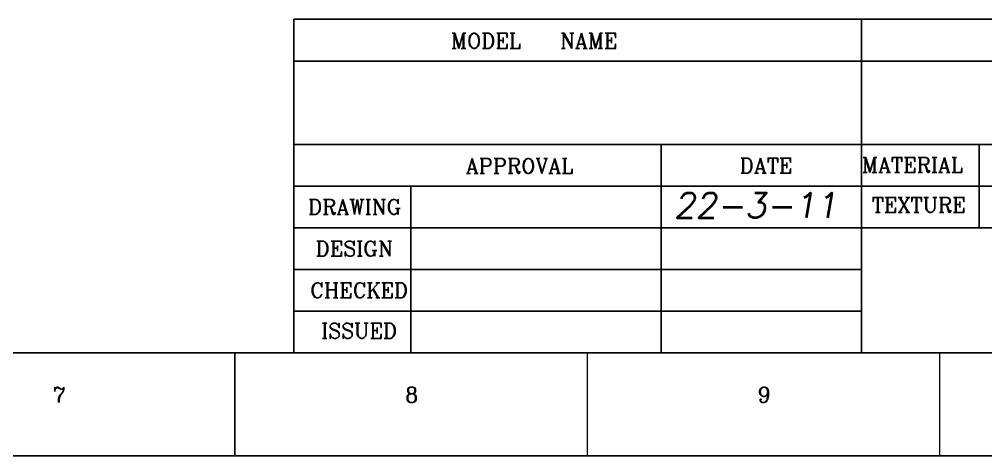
# Model space of a CAD drawing. Header units: millimetres. Extents: x 57 to 1289, y 41 to 911.
# Drawn here: x 711.6 to 986.3, y 40.6 to 165 of the extents above; entities that cross this region are included whole.
import ezdxf
from ezdxf.enums import TextEntityAlignment as Align

# ---------------------------------------------------------------- set-up
doc = ezdxf.new("R2010")
doc.units = ezdxf.units.MM
doc.header["$LTSCALE"] = 30.734
doc.layers.get('0').update_dxf_attribs({"linetype": 'CONTINUOUS'})
doc.layers.add('图层2', color=5, linetype='CONTINUOUS')
doc.styles.add('POSITION', font='romanc.shx', dxfattribs={"height": 3})
doc.styles.get("Standard").update_dxf_attribs({"font": 'romans.shx', "oblique": 10})

# ---------------------------------------------------------------- blocks, each defined once
blk = doc.blocks.new('10')
for p, q in [((530.52, 308.14), (-270.48, 308.14)), ((550.52, 288.14), (-290.48, 288.14)), ((-290.48, 288.14), (550.52, 288.14))]:
    blk.add_line(p, q)
at = {"const_width": 0.3}
for points in [[(198.32, 308.14), (198.32, 288.14)], [(266.72, 308.14), (266.72, 288.14)], [(335.12, 308.14), (335.12, 288.14)]]:
    blk.add_lwpolyline(points, dxfattribs=at)
at = {"style": 'POSITION'}
for s, p in [('7', (164.23, 300.01)), ('8', (232.63, 300.01)), ('9', (301.03, 300.01))]:
    blk.add_text(s, height=3, dxfattribs=at).set_placement(p, align=Align.MIDDLE_CENTER)

msp = doc.modelspace()

# ---------------------------------------------------------------- linework, layer by layer
for p, q in [((789.637, 165.038), (1259.418, 165.038)), ((789.637, 165.038), (789.637, 70.132)), ((950.976, 165.038), (950.976, 70.132)), ((789.637, 153.174), (1259.418, 153.174)), ((1259.418, 129.448), (789.637, 129.448)), ((894.032, 129.448), (894.032, 70.132)), ((984.453, 129.448), (984.453, 105.722)), ((1259.418, 117.585), (789.637, 117.585)), ((822.853, 117.585), (822.853, 70.132)), ((1224.918, 105.722), (789.637, 105.722)), ((950.976, 105.722), (801.5, 105.722)), ((950.976, 93.859), (789.637, 93.859)), ((950.976, 81.995), (789.637, 81.995)), ((789.637, 70.132), (1259.418, 70.132))]:
    msp.add_line(p, q)

# ---------------------------------------------------------------- block references
at = {"xscale": 1.46458787158145, "yscale": 1.46458787158145, "zscale": 1.46458787158145}
msp.add_blockref('10', (482.42, -381.165), dxfattribs=at)

# ---------------------------------------------------------------- texts
at = {"style": 'POSITION'}
for s, height, p in [('MODEL   NAME', 4.27074, (834.309, 156.783)), ('APPROVAL', 4.2707, (838.54, 121.194)), ('DATE', 4.2707, (916.402, 121.294)), ('MATERIAL', 4.2707, (951.165, 121.485)), ('DRAWING', 4.2707, (793.68, 109.549)), ('TEXTURE', 4.2707, (953.942, 110.125)), ('DESIGN', 4.2707, (795.835, 97.689)), ('CHECKED', 4.2707, (794.309, 85.826)), ('ISSUED', 4.2707, (797.402, 74.284))]:
    msp.add_text(s, height=height, dxfattribs=at).set_placement(p)
at = {"layer": '图层2', "insert": (897.732, 115.697), "char_height": 7.1182, "width": 134.54097, "attachment_point": 1}
msp.add_mtext('22-3-11', dxfattribs=at)

doc.saveas('drawing.dxf')
